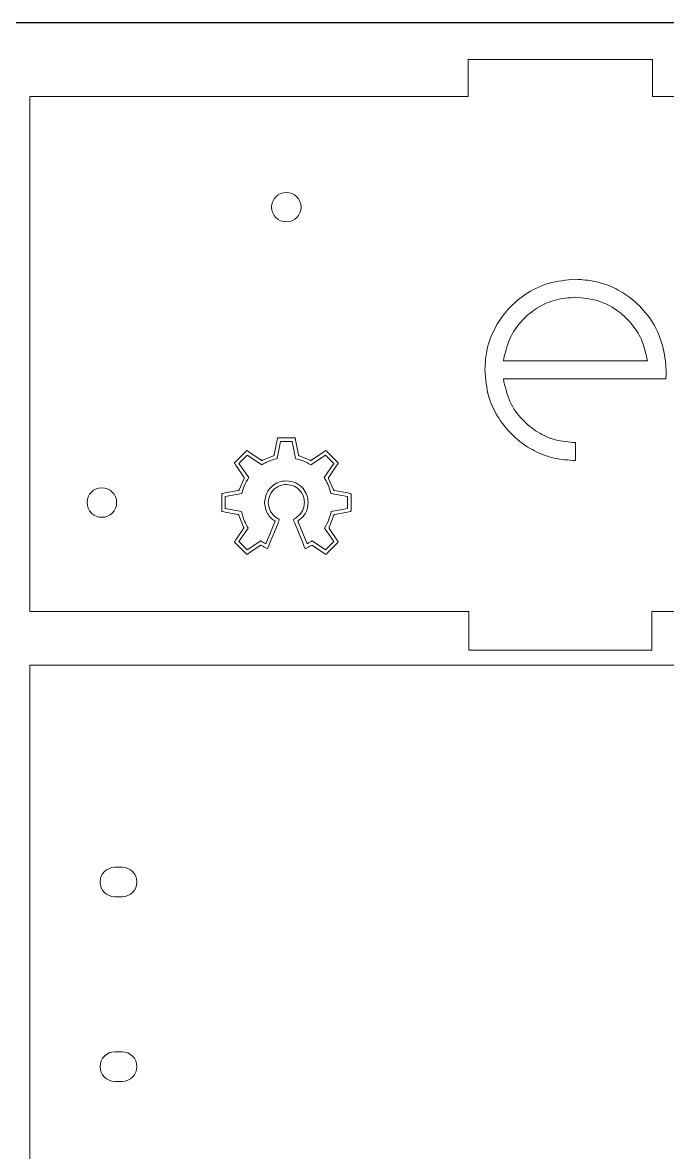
# Model space of a CAD drawing. Header units: millimetres. Extents: x -211 to 689, y -723 to 1485.
# Drawn here: x 355.4 to 442.8, y 1332.4 to 1485.4 of the extents above; entities that cross this region are included whole.
import ezdxf

# ---------------------------------------------------------------- set-up
doc = ezdxf.new("R2010")
doc.units = ezdxf.units.MM

msp = doc.modelspace()

# ---------------------------------------------------------------- linework, layer by layer
at = {"color": 7, "linetype": 'Continuous'}
msp.add_line((-210.64, 1485.37), (689.36, 1485.37), dxfattribs=at)
at = {"color": 7, "linetype": 'Continuous', "lineweight": 15}
for p, q in [((415.75, 1475.37), (415.75, 1480.37)), ((415.75, 1480.37), (440.75, 1480.37)), ((440.75, 1480.37), (440.75, 1475.37)), ((356.36, 1475.37), (356.36, 1405.62)), ((356.36, 1475.37), (415.75, 1475.37)), ((440.75, 1475.37), (465.75, 1475.37)), ((420.52, 1439.55), (440.04, 1439.55)), ((442.5, 1439.55), (442.49, 1439.55)), ((420.52, 1437.11), (442.56, 1437.11)), ((389.89, 1429.05), (389.85, 1428.84)), ((392.22, 1429.15), (390, 1429.15)), ((392.37, 1428.84), (392.33, 1429.05)), ((389.82, 1428.65), (389.48, 1426.82)), ((389.85, 1428.84), (389.82, 1428.65)), ((390.31, 1428.66), (389.88, 1426.33)), ((391.91, 1428.66), (390.31, 1428.66)), ((392.35, 1426.33), (391.91, 1428.66)), ((392.41, 1428.65), (392.37, 1428.84)), ((392.75, 1426.82), (392.41, 1428.65)), ((430.28, 1426.06), (430.28, 1428.49)), ((384.42, 1426.08), (384.28, 1425.94)), ((384.85, 1426.51), (384.42, 1426.08)), ((385.26, 1426.23), (384.69, 1425.67)), ((384.98, 1426.65), (384.85, 1426.51)), ((385.41, 1427.08), (384.98, 1426.65)), ((385.82, 1426.8), (385.26, 1426.23)), ((385.55, 1427.21), (385.41, 1427.08)), ((385.7, 1427.36), (385.55, 1427.21)), ((387.77, 1425.47), (385.82, 1426.8)), ((386.02, 1427.26), (385.85, 1427.38)), ((386.18, 1427.15), (386.02, 1427.26)), ((387.71, 1426.1), (386.18, 1427.15)), ((389.37, 1426.7), (387.87, 1426.09)), ((389.88, 1426.33), (389.88, 1426.33)), ((392.35, 1426.33), (392.35, 1426.33)), ((394.35, 1426.09), (392.86, 1426.7)), ((396.4, 1426.8), (394.45, 1425.47)), ((396.05, 1427.15), (394.52, 1426.1)), ((396.21, 1427.26), (396.05, 1427.15)), ((396.38, 1427.38), (396.21, 1427.26)), ((396.97, 1426.23), (396.4, 1426.8)), ((396.68, 1427.21), (396.53, 1427.36)), ((396.81, 1427.08), (396.68, 1427.21)), ((397.24, 1426.65), (396.81, 1427.08)), ((397.53, 1425.67), (396.97, 1426.23)), ((398.09, 1425.79), (397.24, 1426.65)), ((384.12, 1425.65), (384.24, 1425.47)), ((384.28, 1425.94), (384.13, 1425.79)), ((384.24, 1425.47), (384.35, 1425.31)), ((384.35, 1425.31), (385.37, 1423.82)), ((384.69, 1425.67), (386.01, 1423.75)), ((396.22, 1423.75), (397.53, 1425.67)), ((396.85, 1423.82), (397.88, 1425.31)), ((397.88, 1425.31), (397.99, 1425.47)), ((397.99, 1425.47), (398.11, 1425.65)), ((385.38, 1423.65), (384.72, 1422.11)), ((397.5, 1422.11), (396.84, 1423.65)), ((382.35, 1421.49), (382.35, 1421.28)), ((382.65, 1421.64), (382.44, 1421.6)), ((382.84, 1421.68), (382.65, 1421.64)), ((385.09, 1421.6), (382.83, 1421.18)), ((384.59, 1422), (382.84, 1421.68)), ((399.39, 1421.18), (397.14, 1421.6)), ((399.39, 1421.68), (397.63, 1422)), ((399.58, 1421.64), (399.39, 1421.68)), ((399.78, 1421.6), (399.58, 1421.64)), ((399.88, 1421.28), (399.88, 1421.49)), ((382.35, 1421.28), (382.35, 1419.27)), ((382.83, 1421.18), (382.83, 1420.38)), ((382.83, 1420.38), (382.83, 1419.58)), ((399.39, 1419.58), (399.39, 1421.18)), ((399.88, 1421.08), (399.88, 1421.28)), ((399.88, 1420.48), (399.88, 1421.08)), ((399.88, 1419.27), (399.88, 1420.48)), ((382.44, 1419.16), (382.65, 1419.12)), ((382.65, 1419.12), (382.84, 1419.08)), ((382.83, 1419.58), (385.05, 1419.17)), ((382.84, 1419.08), (384.54, 1418.77)), ((384.67, 1418.66), (385.32, 1417.02)), ((396.9, 1417.02), (397.56, 1418.66)), ((397.18, 1419.17), (399.39, 1419.58)), ((397.68, 1418.77), (399.39, 1419.08)), ((399.39, 1419.08), (399.58, 1419.12)), ((399.58, 1419.12), (399.78, 1419.16)), ((385.31, 1416.85), (384.35, 1415.45)), ((385.94, 1416.92), (384.69, 1415.09)), ((388.31, 1414.79), (389.58, 1417.85)), ((388.79, 1414.69), (389.99, 1417.57)), ((390.1, 1418.1), (389.91, 1418.21)), ((389.99, 1417.57), (390.06, 1417.75)), ((390.06, 1417.75), (390.15, 1417.96)), ((392.08, 1417.96), (392.16, 1417.75)), ((392.31, 1418.21), (392.12, 1418.1)), ((392.16, 1417.75), (392.24, 1417.57)), ((392.24, 1417.57), (393.43, 1414.69)), ((392.43, 1418.3), (392.31, 1418.21)), ((392.65, 1417.85), (393.92, 1414.79)), ((397.53, 1415.09), (396.28, 1416.92)), ((397.88, 1415.45), (396.91, 1416.85)), ((384.24, 1415.29), (384.12, 1415.11)), ((384.35, 1415.45), (384.24, 1415.29)), ((397.99, 1415.29), (397.88, 1415.45)), ((398.11, 1415.11), (397.99, 1415.29)), ((384.13, 1414.97), (384.28, 1414.82)), ((384.28, 1414.82), (384.42, 1414.68)), ((384.42, 1414.68), (384.98, 1414.11)), ((384.69, 1415.09), (385.26, 1414.53)), ((384.98, 1414.11), (385.41, 1413.68)), ((385.26, 1414.53), (385.82, 1413.96)), ((385.82, 1413.96), (387.63, 1415.2)), ((386.18, 1413.61), (387.55, 1414.56)), ((387.72, 1414.56), (388, 1414.4)), ((388.17, 1414.31), (388.47, 1414.16)), ((388.59, 1414.21), (388.72, 1414.51)), ((388.72, 1414.51), (388.79, 1414.69)), ((393.43, 1414.69), (393.5, 1414.51)), ((393.5, 1414.51), (393.63, 1414.21)), ((393.75, 1414.16), (394.05, 1414.31)), ((394.05, 1414.31), (394.22, 1414.4)), ((394.22, 1414.4), (394.51, 1414.56)), ((394.6, 1415.2), (396.4, 1413.96)), ((394.67, 1414.56), (396.05, 1413.61)), ((396.4, 1413.96), (396.97, 1414.53)), ((396.81, 1413.68), (397.38, 1414.25)), ((396.97, 1414.53), (397.53, 1415.09)), ((397.38, 1414.25), (397.81, 1414.68)), ((397.81, 1414.68), (397.95, 1414.82)), ((397.95, 1414.82), (398.09, 1414.97)), ((385.41, 1413.68), (385.55, 1413.55)), ((385.55, 1413.55), (385.7, 1413.4)), ((385.85, 1413.39), (386.02, 1413.5)), ((386.02, 1413.5), (386.18, 1413.61)), ((396.05, 1413.61), (396.21, 1413.5)), ((396.21, 1413.5), (396.38, 1413.39)), ((396.53, 1413.4), (396.67, 1413.55)), ((396.67, 1413.55), (396.81, 1413.68)), ((356.36, 1405.62), (415.85, 1405.62)), ((415.85, 1405.62), (415.85, 1400.37)), ((440.65, 1405.62), (465.85, 1405.62)), ((440.65, 1400.37), (440.65, 1405.62)), ((415.85, 1400.37), (440.65, 1400.37)), ((356.36, 1398.37), (356.36, 964.62)), ((599.13, 1398.37), (356.36, 1398.37)), ((368.86, 1370.99), (367.86, 1370.99)), ((367.86, 1366.99), (368.86, 1366.99)), ((368.86, 1345.99), (367.86, 1345.99)), ((367.86, 1341.99), (368.86, 1341.99))]:
    msp.add_line(p, q, dxfattribs=at)
for centre in [(391.11, 1460.37), (366.11, 1420.37)]:
    msp.add_circle(centre, 2, dxfattribs=at)
for centre, start, end in [((367.86, 1368.99), 90, 270), ((368.86, 1368.99), 270, 90), ((367.86, 1343.99), 90, 270), ((368.86, 1343.99), 270, 90)]:
    msp.add_arc(centre, 2, start, end, dxfattribs=at)
for points, knots in [([(430.28, 1450.61), (429.05, 1450.5), (426.64, 1450.29), (423.37, 1448.66), (420.9, 1446.45), (419.23, 1443.89), (418.2, 1441.21), (418.07, 1439.3), (418.01, 1438.33)], [0, 0, 0, 0, 0.191019, 0.375682, 0.558367, 0.702574, 0.848943, 1, 1, 1, 1]), ([(442.49, 1439.55), (442.29, 1440.67), (441.89, 1442.89), (440.17, 1445.83), (437.98, 1448.04), (435.53, 1449.53), (432.99, 1450.43), (431.19, 1450.55), (430.28, 1450.61)], [0, 0, 0, 0, 0.189039, 0.373435, 0.556565, 0.701341, 0.848375, 1, 1, 1, 1]), ([(430.28, 1448.17), (429.37, 1448.1), (427.58, 1447.96), (425.11, 1446.83), (422.95, 1445.08), (421.2, 1442.62), (420.75, 1440.58), (420.52, 1439.55)], [0, 0, 0, 0, 0.192183, 0.378066, 0.561652, 0.778298, 1, 1, 1, 1]), ([(440.04, 1439.55), (439.86, 1440.43), (439.5, 1442.17), (438.11, 1444.46), (436.12, 1446.41), (433.46, 1447.87), (431.35, 1448.07), (430.28, 1448.17)], [0, 0, 0, 0, 0.1888177, 0.3733555, 0.5567716, 0.7745778, 1, 1, 1, 1]), ([(418.01, 1438.33), (418.11, 1437.1), (418.32, 1434.69), (419.95, 1431.42), (422.17, 1428.95), (424.72, 1427.28), (427.4, 1426.25), (429.31, 1426.12), (430.28, 1426.06)], [0, 0, 0, 0, 0.191027, 0.375695, 0.558382, 0.702588, 0.848951, 1, 1, 1, 1]), ([(442.52, 1439.16), (442.52, 1439.23), (442.51, 1439.36), (442.5, 1439.49), (442.5, 1439.55)], [0, 0, 0, 0, 0.552404, 1, 1, 1, 1]), ([(442.54, 1438.78), (442.54, 1438.85), (442.54, 1438.98), (442.53, 1439.1), (442.52, 1439.16)], [0, 0, 0, 0, 0.561185, 1, 1, 1, 1]), ([(442.56, 1437.11), (442.56, 1437.39), (442.58, 1437.95), (442.56, 1438.51), (442.54, 1438.78)], [0, 0, 0, 0, 0.504697, 1, 1, 1, 1]), ([(430.28, 1428.49), (429.37, 1428.56), (427.58, 1428.71), (425.11, 1429.83), (422.95, 1431.58), (421.2, 1434.04), (420.75, 1436.08), (420.52, 1437.11)], [0, 0, 0, 0, 0.192192, 0.378082, 0.561672, 0.778312, 1, 1, 1, 1]), ([(390, 1429.15), (389.99, 1429.14), (389.96, 1429.14), (389.92, 1429.11), (389.9, 1429.08), (389.89, 1429.06), (389.89, 1429.05)], [0, 0, 0, 0, 0.278177, 0.559888, 0.781066, 1, 1, 1, 1]), ([(392.33, 1429.05), (392.33, 1429.06), (392.32, 1429.09), (392.29, 1429.12), (392.26, 1429.14), (392.23, 1429.14), (392.22, 1429.15)], [0, 0, 0, 0, 0.278313, 0.560102, 0.78128, 1, 1, 1, 1]), ([(385.85, 1427.38), (385.83, 1427.38), (385.81, 1427.4), (385.76, 1427.39), (385.73, 1427.38), (385.71, 1427.37), (385.7, 1427.36)], [0, 0, 0, 0, 0.278106, 0.559911, 0.781171, 1, 1, 1, 1]), ([(387.87, 1426.09), (387.86, 1426.08), (387.83, 1426.07), (387.78, 1426.07), (387.74, 1426.08), (387.72, 1426.09), (387.71, 1426.1)], [0, 0, 0, 0, 0.271808, 0.562547, 0.788468, 1, 1, 1, 1]), ([(389.88, 1426.33), (389.46, 1426.22), (388.72, 1426.02), (388.06, 1425.64), (387.77, 1425.47)], [0, 0, 0, 0, 0.563758, 1, 1, 1, 1]), ([(389.48, 1426.82), (389.47, 1426.81), (389.46, 1426.78), (389.43, 1426.74), (389.4, 1426.71), (389.38, 1426.7), (389.37, 1426.7)], [0, 0, 0, 0, 0.271674, 0.562117, 0.788087, 1, 1, 1, 1]), ([(394.45, 1425.47), (394.08, 1425.68), (393.42, 1426.06), (392.68, 1426.24), (392.35, 1426.33)], [0, 0, 0, 0, 0.5556994, 1, 1, 1, 1]), ([(392.86, 1426.7), (392.84, 1426.7), (392.82, 1426.72), (392.78, 1426.75), (392.76, 1426.79), (392.75, 1426.81), (392.75, 1426.82)], [0, 0, 0, 0, 0.272039, 0.56247, 0.788331, 1, 1, 1, 1]), ([(394.52, 1426.1), (394.5, 1426.09), (394.48, 1426.08), (394.43, 1426.07), (394.39, 1426.07), (394.36, 1426.08), (394.35, 1426.09)], [0, 0, 0, 0, 0.271634, 0.562385, 0.78852, 1, 1, 1, 1]), ([(396.53, 1427.36), (396.52, 1427.37), (396.49, 1427.39), (396.45, 1427.4), (396.41, 1427.39), (396.39, 1427.38), (396.38, 1427.38)], [0, 0, 0, 0, 0.27813, 0.55986, 0.781101, 1, 1, 1, 1]), ([(384.13, 1425.79), (384.12, 1425.78), (384.1, 1425.76), (384.1, 1425.72), (384.1, 1425.68), (384.11, 1425.66), (384.12, 1425.65)], [0, 0, 0, 0, 0.278368, 0.560186, 0.781233, 1, 1, 1, 1]), ([(398.11, 1425.65), (398.11, 1425.66), (398.13, 1425.69), (398.13, 1425.73), (398.12, 1425.77), (398.1, 1425.79), (398.09, 1425.79)], [0, 0, 0, 0, 0.277823, 0.559636, 0.780919, 1, 1, 1, 1]), ([(386.01, 1423.75), (385.78, 1423.37), (385.38, 1422.7), (385.18, 1421.94), (385.09, 1421.6)], [0, 0, 0, 0, 0.555746, 1, 1, 1, 1]), ([(385.37, 1423.82), (385.38, 1423.8), (385.39, 1423.78), (385.4, 1423.73), (385.4, 1423.69), (385.39, 1423.66), (385.38, 1423.65)], [0, 0, 0, 0, 0.2723363, 0.5625178, 0.788201, 1, 1, 1, 1]), ([(388.16, 1420.37), (388.22, 1420.81), (388.33, 1421.67), (389.12, 1422.63), (390.08, 1423.21), (390.76, 1423.28), (391.11, 1423.32)], [0, 0, 0, 0, 0.283694, 0.557907, 0.775021, 1, 1, 1, 1]), ([(391.11, 1423.32), (391.55, 1423.26), (392.42, 1423.15), (393.38, 1422.36), (393.96, 1421.4), (394.03, 1420.72), (394.06, 1420.37)], [0, 0, 0, 0, 0.283684, 0.557903, 0.775023, 1, 1, 1, 1]), ([(397.14, 1421.6), (397.02, 1422.03), (396.81, 1422.79), (396.4, 1423.46), (396.22, 1423.75)], [0, 0, 0, 0, 0.563694, 1, 1, 1, 1]), ([(396.84, 1423.65), (396.84, 1423.67), (396.83, 1423.7), (396.83, 1423.74), (396.83, 1423.79), (396.85, 1423.81), (396.85, 1423.82)], [0, 0, 0, 0, 0.271961, 0.56198, 0.787801, 1, 1, 1, 1]), ([(382.44, 1421.6), (382.43, 1421.6), (382.4, 1421.59), (382.37, 1421.56), (382.35, 1421.52), (382.35, 1421.5), (382.35, 1421.49)], [0, 0, 0, 0, 0.278295, 0.559928, 0.781045, 1, 1, 1, 1]), ([(384.72, 1422.11), (384.72, 1422.1), (384.7, 1422.07), (384.67, 1422.04), (384.63, 1422.01), (384.61, 1422.01), (384.59, 1422)], [0, 0, 0, 0, 0.271704, 0.562431, 0.788445, 1, 1, 1, 1]), ([(388.66, 1420.37), (388.71, 1420.73), (388.8, 1421.45), (389.46, 1422.25), (390.26, 1422.73), (390.82, 1422.79), (391.11, 1422.82)], [0, 0, 0, 0, 0.28371, 0.557924, 0.775031, 1, 1, 1, 1]), ([(391.11, 1422.82), (391.48, 1422.77), (392.2, 1422.68), (392.99, 1422.02), (393.48, 1421.22), (393.53, 1420.66), (393.56, 1420.37)], [0, 0, 0, 0, 0.2837015, 0.5579109, 0.7750233, 1, 1, 1, 1]), ([(397.63, 1422), (397.61, 1422.01), (397.58, 1422.02), (397.55, 1422.05), (397.52, 1422.08), (397.51, 1422.1), (397.5, 1422.11)], [0, 0, 0, 0, 0.271634, 0.562373, 0.788499, 1, 1, 1, 1]), ([(399.88, 1421.49), (399.88, 1421.5), (399.87, 1421.53), (399.85, 1421.57), (399.82, 1421.59), (399.79, 1421.6), (399.78, 1421.6)], [0, 0, 0, 0, 0.278281, 0.559778, 0.780982, 1, 1, 1, 1]), ([(389.58, 1417.85), (389.35, 1418.01), (388.9, 1418.34), (388.32, 1419.19), (388.22, 1419.92), (388.16, 1420.37)], [0, 0, 0, 0, 0.276113, 0.552904, 1, 1, 1, 1]), ([(389.79, 1418.3), (389.61, 1418.44), (389.26, 1418.71), (388.79, 1419.41), (388.71, 1420), (388.66, 1420.37)], [0, 0, 0, 0, 0.275977, 0.552789, 1, 1, 1, 1]), ([(393.56, 1420.37), (393.54, 1420.13), (393.5, 1419.67), (393.16, 1418.91), (392.7, 1418.53), (392.43, 1418.3)], [0, 0, 0, 0, 0.289101, 0.568343, 1, 1, 1, 1]), ([(394.06, 1420.37), (394.04, 1420.08), (393.99, 1419.51), (393.55, 1418.58), (392.99, 1418.12), (392.65, 1417.85)], [0, 0, 0, 0, 0.289085, 0.568262, 1, 1, 1, 1]), ([(382.35, 1419.27), (382.35, 1419.26), (382.35, 1419.23), (382.38, 1419.19), (382.41, 1419.17), (382.43, 1419.16), (382.44, 1419.16)], [0, 0, 0, 0, 0.278055, 0.559918, 0.781042, 1, 1, 1, 1]), ([(384.54, 1418.77), (384.56, 1418.76), (384.59, 1418.75), (384.62, 1418.72), (384.65, 1418.69), (384.66, 1418.67), (384.67, 1418.66)], [0, 0, 0, 0, 0.27197, 0.562149, 0.787959, 1, 1, 1, 1]), ([(385.05, 1419.17), (385.15, 1418.72), (385.35, 1417.93), (385.76, 1417.22), (385.94, 1416.92)], [0, 0, 0, 0, 0.564157, 1, 1, 1, 1]), ([(396.28, 1416.92), (396.51, 1417.31), (396.91, 1418.02), (397.1, 1418.81), (397.18, 1419.17)], [0, 0, 0, 0, 0.555199, 1, 1, 1, 1]), ([(397.56, 1418.66), (397.56, 1418.67), (397.58, 1418.7), (397.61, 1418.73), (397.65, 1418.76), (397.67, 1418.76), (397.68, 1418.77)], [0, 0, 0, 0, 0.272388, 0.562614, 0.788287, 1, 1, 1, 1]), ([(399.78, 1419.16), (399.8, 1419.16), (399.83, 1419.17), (399.85, 1419.2), (399.87, 1419.24), (399.88, 1419.26), (399.88, 1419.27)], [0, 0, 0, 0, 0.278058, 0.559763, 0.781029, 1, 1, 1, 1]), ([(385.32, 1417.02), (385.33, 1417), (385.34, 1416.97), (385.34, 1416.93), (385.33, 1416.88), (385.32, 1416.86), (385.31, 1416.85)], [0, 0, 0, 0, 0.271588, 0.562339, 0.788546, 1, 1, 1, 1]), ([(389.91, 1418.21), (389.89, 1418.23), (389.85, 1418.26), (389.81, 1418.29), (389.79, 1418.3)], [0, 0, 0, 0, 0.540253, 1, 1, 1, 1]), ([(390.15, 1417.96), (390.15, 1417.97), (390.16, 1418), (390.15, 1418.04), (390.13, 1418.08), (390.11, 1418.09), (390.1, 1418.1)], [0, 0, 0, 0, 0.278874, 0.559657, 0.780341, 1, 1, 1, 1]), ([(392.12, 1418.1), (392.11, 1418.09), (392.09, 1418.07), (392.07, 1418.03), (392.07, 1417.99), (392.08, 1417.97), (392.08, 1417.96)], [0, 0, 0, 0, 0.2788153, 0.5596449, 0.780368, 1, 1, 1, 1]), ([(396.91, 1416.85), (396.91, 1416.87), (396.89, 1416.89), (396.89, 1416.94), (396.89, 1416.98), (396.9, 1417.01), (396.9, 1417.02)], [0, 0, 0, 0, 0.271551, 0.562507, 0.788588, 1, 1, 1, 1]), ([(384.12, 1415.11), (384.11, 1415.1), (384.1, 1415.07), (384.1, 1415.03), (384.11, 1414.99), (384.12, 1414.97), (384.13, 1414.97)], [0, 0, 0, 0, 0.277956, 0.559757, 0.780986, 1, 1, 1, 1]), ([(387.55, 1414.56), (387.57, 1414.56), (387.6, 1414.58), (387.64, 1414.58), (387.68, 1414.58), (387.71, 1414.57), (387.72, 1414.56)], [0, 0, 0, 0, 0.272875, 0.561967, 0.787176, 1, 1, 1, 1]), ([(387.63, 1415.2), (387.75, 1415.11), (387.97, 1414.97), (388.21, 1414.84), (388.31, 1414.79)], [0, 0, 0, 0, 0.559198, 1, 1, 1, 1]), ([(388, 1414.4), (388.03, 1414.38), (388.09, 1414.35), (388.15, 1414.32), (388.17, 1414.31)], [0, 0, 0, 0, 0.565041, 1, 1, 1, 1]), ([(388.47, 1414.16), (388.48, 1414.16), (388.51, 1414.15), (388.55, 1414.16), (388.58, 1414.18), (388.59, 1414.2), (388.59, 1414.21)], [0, 0, 0, 0, 0.2861969, 0.5571824, 0.7725649, 1, 1, 1, 1]), ([(393.63, 1414.21), (393.64, 1414.19), (393.65, 1414.17), (393.69, 1414.15), (393.72, 1414.15), (393.74, 1414.16), (393.75, 1414.16)], [0, 0, 0, 0, 0.285757, 0.556663, 0.772243, 1, 1, 1, 1]), ([(393.92, 1414.79), (394.05, 1414.86), (394.28, 1414.98), (394.5, 1415.13), (394.6, 1415.2)], [0, 0, 0, 0, 0.5606874, 1, 1, 1, 1]), ([(394.51, 1414.56), (394.52, 1414.57), (394.55, 1414.58), (394.6, 1414.58), (394.64, 1414.57), (394.66, 1414.56), (394.67, 1414.56)], [0, 0, 0, 0, 0.273022, 0.562082, 0.787206, 1, 1, 1, 1]), ([(398.09, 1414.97), (398.1, 1414.98), (398.12, 1415), (398.13, 1415.04), (398.12, 1415.08), (398.11, 1415.1), (398.11, 1415.11)], [0, 0, 0, 0, 0.277794, 0.559701, 0.781136, 1, 1, 1, 1]), ([(385.7, 1413.4), (385.71, 1413.39), (385.73, 1413.37), (385.78, 1413.36), (385.81, 1413.37), (385.84, 1413.38), (385.85, 1413.39)], [0, 0, 0, 0, 0.278024, 0.559847, 0.781032, 1, 1, 1, 1]), ([(396.38, 1413.39), (396.39, 1413.38), (396.42, 1413.36), (396.46, 1413.37), (396.5, 1413.38), (396.52, 1413.39), (396.53, 1413.4)], [0, 0, 0, 0, 0.278215, 0.560276, 0.781489, 1, 1, 1, 1])]:
    msp.add_open_spline(points, degree=3, knots=knots, dxfattribs=at)

doc.saveas('drawing.dxf')
